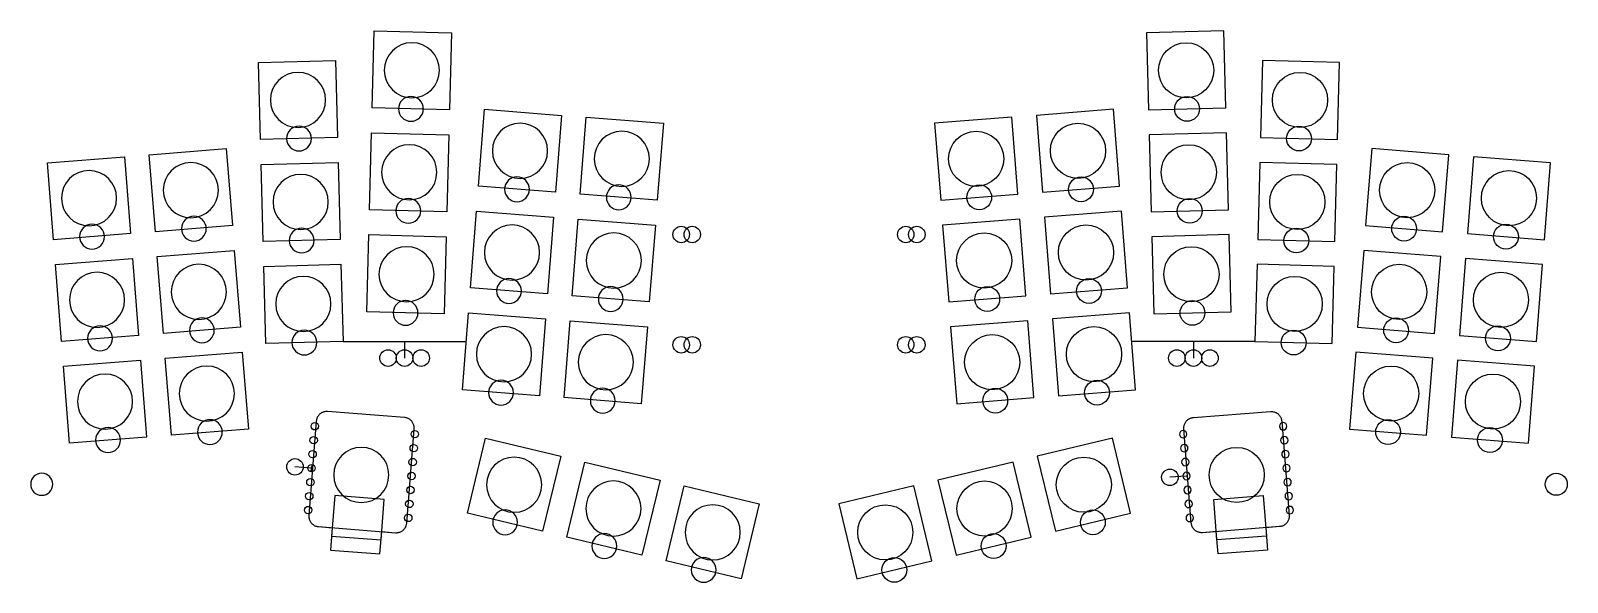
# Model space of a CAD drawing. Header units: millimetres. Extents: x -174 to 104, y -40 to 60.
import ezdxf

# ---------------------------------------------------------------- set-up
doc = ezdxf.new("R2010")
doc.units = ezdxf.units.MM
doc.layers.add('pcb-guides', color=230, linetype='Continuous', true_color=0xff0083)

msp = doc.modelspace()

# ---------------------------------------------------------------- linework, layer by layer
at = {"layer": 'pcb-guides'}
for points in [[(-98.31, 45.76), (-112.31, 46.12), (-111.94, 60.12), (-97.95, 59.75)], [(28.31, 45.76), (42.31, 46.12), (41.94, 60.12), (27.95, 59.75)], [(-118.58, 40.74), (-132.58, 40.38), (-132.94, 54.37), (-118.95, 54.74)], [(48.58, 40.74), (62.58, 40.38), (62.94, 54.37), (48.95, 54.74)], [(-79.11, 30.81), (-93.07, 31.91), (-91.97, 45.87), (-78.01, 44.77)], [(9.11, 30.81), (23.07, 31.91), (21.97, 45.87), (8.01, 44.77)], [(-60.67, 29.36), (-74.62, 30.46), (-73.53, 44.41), (-59.57, 43.32)], [(-9.33, 29.36), (4.62, 30.46), (3.53, 44.41), (-10.43, 43.32)], [(-98.8, 27.26), (-112.79, 27.63), (-112.42, 41.62), (-98.43, 41.26)], [(28.8, 27.26), (42.79, 27.63), (42.42, 41.62), (28.43, 41.26)], [(-156.09, 23.32), (-170.05, 22.22), (-171.15, 36.18), (-157.19, 37.27)], [(-137.65, 24.77), (-151.61, 23.67), (-152.71, 37.63), (-138.75, 38.73)], [(-118.1, 22.25), (-132.09, 21.88), (-132.46, 35.88), (-118.47, 36.24)], [(48.1, 22.25), (62.09, 21.88), (62.46, 35.88), (48.47, 36.24)], [(67.65, 24.77), (81.61, 23.67), (82.71, 37.63), (68.75, 38.73)], [(86.09, 23.32), (100.05, 22.22), (101.15, 36.18), (87.19, 37.27)], [(-80.56, 12.37), (-94.52, 13.47), (-93.42, 27.42), (-79.46, 26.32)], [(-62.12, 10.92), (-76.08, 12.01), (-74.98, 25.97), (-61.02, 24.87)], [(-7.88, 10.92), (6.08, 12.01), (4.98, 25.97), (-8.98, 24.87)], [(10.56, 12.37), (24.52, 13.47), (23.42, 27.42), (9.46, 26.32)], [(-99.28, 8.77), (-113.28, 9.14), (-112.91, 23.13), (-98.91, 22.76)], [(29.28, 8.77), (43.28, 9.14), (42.91, 23.13), (28.91, 22.76)], [(-136.2, 6.33), (-150.16, 5.23), (-151.26, 19.18), (-137.3, 20.28)], [(66.2, 6.33), (80.16, 5.23), (81.26, 19.18), (67.3, 20.28)], [(-154.64, 4.87), (-168.6, 3.78), (-169.7, 17.73), (-155.74, 18.83)], [(-117.61, 3.75), (-131.61, 3.39), (-131.98, 17.38), (-117.98, 17.75)], [(47.61, 3.75), (61.61, 3.39), (61.98, 17.38), (47.98, 17.75)], [(84.64, 4.87), (98.6, 3.78), (99.7, 17.73), (85.74, 18.83)], [(-82.01, -6.08), (-95.97, -4.98), (-94.87, 8.98), (-80.92, 7.88)], [(12.01, -6.08), (25.97, -4.98), (24.87, 8.98), (10.92, 7.88)], [(-63.57, -7.53), (-77.53, -6.43), (-76.43, 7.53), (-62.47, 6.43)], [(-6.43, -7.53), (7.53, -6.43), (6.43, 7.53), (-7.53, 6.43)], [(-153.19, -13.57), (-167.15, -14.67), (-168.25, -0.71), (-154.29, 0.39)], [(-134.75, -12.12), (-148.71, -13.22), (-149.8, 0.74), (-135.85, 1.84)], [(64.75, -12.12), (78.71, -13.22), (79.8, 0.74), (65.85, 1.84)], [(83.19, -13.57), (97.15, -14.67), (98.25, -0.71), (84.29, 0.39)], [(-123.79, -27.77), (-123.8, -27.91), (-123.79, -28.05), (-123.78, -28.18), (-123.76, -28.32), (-123.72, -28.45), (-123.68, -28.58), (-123.63, -28.7), (-123.57, -28.82), (-123.5, -28.94), (-123.43, -29.05), (-123.34, -29.16), (-123.25, -29.26), (-123.15, -29.35), (-123.04, -29.44), (-122.93, -29.52), (-122.82, -29.59), (-122.7, -29.65), (-122.57, -29.71), (-122.44, -29.75), (-122.31, -29.78), (-122.18, -29.81), (-122.04, -29.82), (-108.11, -30.92), (-107.98, -30.93), (-107.84, -30.92), (-107.71, -30.91), (-107.57, -30.89), (-107.44, -30.85), (-107.31, -30.81), (-107.19, -30.76), (-107.06, -30.7), (-106.95, -30.63), (-106.83, -30.55), (-106.73, -30.47), (-106.63, -30.38), (-106.53, -30.28), (-106.45, -30.17), (-106.37, -30.06), (-106.3, -29.95), (-106.24, -29.82), (-106.18, -29.7), (-106.14, -29.57), (-106.11, -29.44), (-106.08, -29.31), (-106.07, -29.17), (-104.72, -12.08), (-104.71, -11.94), (-104.72, -11.81), (-104.73, -11.67), (-104.75, -11.54), (-104.79, -11.41), (-104.83, -11.27), (-104.88, -11.15), (-104.94, -11.03), (-105.01, -10.91), (-105.09, -10.8), (-105.17, -10.69), (-105.26, -10.59), (-105.36, -10.5), (-105.47, -10.41), (-105.58, -10.33), (-105.69, -10.26), (-105.82, -10.2), (-105.94, -10.15), (-106.07, -10.1), (-106.2, -10.07), (-106.33, -10.05), (-106.47, -10.03), (-120.4, -8.93), (-120.53, -8.93), (-120.67, -8.93), (-120.8, -8.94), (-120.94, -8.97), (-121.07, -9), (-121.2, -9.04), (-121.32, -9.09), (-121.45, -9.15), (-121.56, -9.22), (-121.68, -9.3), (-121.78, -9.38), (-121.88, -9.48), (-121.98, -9.58), (-122.06, -9.68), (-122.14, -9.79), (-122.21, -9.91), (-122.27, -10.03), (-122.33, -10.15), (-122.37, -10.28), (-122.4, -10.41), (-122.43, -10.55), (-122.45, -10.68)], [(-122.45, -10.68), (-123.79, -27.77), (-123.8, -27.91), (-123.79, -28.05), (-123.78, -28.18), (-123.76, -28.32), (-123.72, -28.45), (-123.68, -28.58), (-123.63, -28.7), (-123.57, -28.82), (-123.5, -28.94), (-123.43, -29.05), (-123.34, -29.16), (-123.25, -29.26), (-123.15, -29.35), (-123.04, -29.44), (-122.93, -29.52), (-122.82, -29.59), (-122.7, -29.65), (-122.57, -29.71), (-122.44, -29.75), (-122.31, -29.78), (-122.18, -29.81), (-122.04, -29.82), (-119.56, -30.02), (-119.88, -34.06), (-110.91, -34.76), (-110.59, -30.72), (-108.11, -30.92), (-107.98, -30.93), (-107.84, -30.92), (-107.71, -30.91), (-107.57, -30.89), (-107.44, -30.85), (-107.31, -30.81), (-107.19, -30.76), (-107.06, -30.7), (-106.95, -30.63), (-106.83, -30.55), (-106.73, -30.47), (-106.63, -30.38), (-106.53, -30.28), (-106.45, -30.17), (-106.37, -30.06), (-106.3, -29.95), (-106.24, -29.82), (-106.18, -29.7), (-106.14, -29.57), (-106.11, -29.44), (-106.08, -29.31), (-106.07, -29.17), (-104.72, -12.08), (-104.71, -11.94), (-104.72, -11.81), (-104.73, -11.67), (-104.75, -11.54), (-104.79, -11.41), (-104.83, -11.27), (-104.88, -11.15), (-104.94, -11.03), (-105.01, -10.91), (-105.09, -10.8), (-105.17, -10.69), (-105.26, -10.59), (-105.36, -10.5), (-105.47, -10.41), (-105.58, -10.33), (-105.69, -10.26), (-105.82, -10.2), (-105.94, -10.15), (-106.07, -10.1), (-106.2, -10.07), (-106.33, -10.05), (-106.47, -10.03), (-120.4, -8.93), (-120.53, -8.93), (-120.67, -8.93), (-120.8, -8.94), (-120.94, -8.97), (-121.07, -9), (-121.2, -9.04), (-121.32, -9.09), (-121.45, -9.15), (-121.56, -9.22), (-121.68, -9.3), (-121.78, -9.38), (-121.88, -9.48), (-121.98, -9.58), (-122.06, -9.68), (-122.14, -9.79), (-122.21, -9.91), (-122.27, -10.03), (-122.33, -10.15), (-122.37, -10.28), (-122.4, -10.41), (-122.43, -10.55)], [(53.79, -27.77), (53.8, -27.91), (53.79, -28.05), (53.78, -28.18), (53.76, -28.32), (53.72, -28.45), (53.68, -28.58), (53.63, -28.7), (53.57, -28.82), (53.5, -28.94), (53.43, -29.05), (53.34, -29.16), (53.25, -29.26), (53.15, -29.35), (53.04, -29.44), (52.93, -29.52), (52.82, -29.59), (52.7, -29.65), (52.57, -29.71), (52.44, -29.75), (52.31, -29.78), (52.18, -29.81), (52.04, -29.82), (38.11, -30.92), (37.98, -30.93), (37.84, -30.92), (37.71, -30.91), (37.57, -30.89), (37.44, -30.85), (37.31, -30.81), (37.19, -30.76), (37.06, -30.7), (36.95, -30.63), (36.83, -30.55), (36.73, -30.47), (36.63, -30.38), (36.53, -30.28), (36.45, -30.17), (36.37, -30.06), (36.3, -29.95), (36.24, -29.82), (36.18, -29.7), (36.14, -29.57), (36.11, -29.44), (36.08, -29.31), (36.07, -29.17), (34.72, -12.08), (34.71, -11.94), (34.72, -11.81), (34.73, -11.67), (34.75, -11.54), (34.79, -11.41), (34.83, -11.27), (34.88, -11.15), (34.94, -11.03), (35.01, -10.91), (35.09, -10.8), (35.17, -10.69), (35.26, -10.59), (35.36, -10.5), (35.47, -10.41), (35.58, -10.33), (35.69, -10.26), (35.82, -10.2), (35.94, -10.15), (36.07, -10.1), (36.2, -10.07), (36.33, -10.05), (36.47, -10.03), (50.4, -8.93), (50.53, -8.93), (50.67, -8.93), (50.8, -8.94), (50.94, -8.97), (51.07, -9), (51.2, -9.04), (51.32, -9.09), (51.45, -9.15), (51.56, -9.22), (51.68, -9.3), (51.78, -9.38), (51.88, -9.48), (51.98, -9.58), (52.06, -9.68), (52.14, -9.79), (52.21, -9.91), (52.27, -10.03), (52.33, -10.15), (52.37, -10.28), (52.4, -10.41), (52.43, -10.55), (52.45, -10.68)], [(52.45, -10.68), (53.79, -27.77), (53.8, -27.91), (53.79, -28.05), (53.78, -28.18), (53.76, -28.32), (53.72, -28.45), (53.68, -28.58), (53.63, -28.7), (53.57, -28.82), (53.5, -28.94), (53.43, -29.05), (53.34, -29.16), (53.25, -29.26), (53.15, -29.35), (53.04, -29.44), (52.93, -29.52), (52.82, -29.59), (52.7, -29.65), (52.57, -29.71), (52.44, -29.75), (52.31, -29.78), (52.18, -29.81), (52.04, -29.82), (49.56, -30.02), (49.88, -34.06), (40.91, -34.76), (40.59, -30.72), (38.11, -30.92), (37.98, -30.93), (37.84, -30.92), (37.71, -30.91), (37.57, -30.89), (37.44, -30.85), (37.31, -30.81), (37.19, -30.76), (37.06, -30.7), (36.95, -30.63), (36.83, -30.55), (36.73, -30.47), (36.63, -30.38), (36.53, -30.28), (36.45, -30.17), (36.37, -30.06), (36.3, -29.95), (36.24, -29.82), (36.18, -29.7), (36.14, -29.57), (36.11, -29.44), (36.08, -29.31), (36.07, -29.17), (34.72, -12.08), (34.71, -11.94), (34.72, -11.81), (34.73, -11.67), (34.75, -11.54), (34.79, -11.41), (34.83, -11.27), (34.88, -11.15), (34.94, -11.03), (35.01, -10.91), (35.09, -10.8), (35.17, -10.69), (35.26, -10.59), (35.36, -10.5), (35.47, -10.41), (35.58, -10.33), (35.69, -10.26), (35.82, -10.2), (35.94, -10.15), (36.07, -10.1), (36.2, -10.07), (36.33, -10.05), (36.47, -10.03), (50.4, -8.93), (50.53, -8.93), (50.67, -8.93), (50.8, -8.94), (50.94, -8.97), (51.07, -9), (51.2, -9.04), (51.32, -9.09), (51.45, -9.15), (51.56, -9.22), (51.68, -9.3), (51.78, -9.38), (51.88, -9.48), (51.98, -9.58), (52.06, -9.68), (52.14, -9.79), (52.21, -9.91), (52.27, -10.03), (52.33, -10.15), (52.37, -10.28), (52.4, -10.41), (52.43, -10.55)], [(-95.05, -27.39), (-91.78, -13.78), (-78.17, -17.05), (-81.44, -30.66)], [(25.05, -27.39), (21.78, -13.78), (8.17, -17.05), (11.44, -30.66)], [(-77.06, -31.71), (-73.79, -18.1), (-60.18, -21.37), (-63.45, -34.98)], [(7.06, -31.71), (3.79, -18.1), (-9.82, -21.37), (-6.55, -34.98)], [(-110.13, -24.9), (-119.11, -24.19), (-119.68, -31.52), (-110.71, -32.23)], [(-59.07, -36.03), (-55.8, -22.42), (-42.19, -25.68), (-45.46, -39.3)], [(-10.93, -36.03), (-14.2, -22.42), (-27.81, -25.68), (-24.54, -39.3)], [(40.13, -24.9), (49.11, -24.19), (49.68, -31.52), (40.71, -32.23)]]:
    msp.add_lwpolyline(points, close=True, dxfattribs=at)
for points in [[(-117.61, 3.75), (-95.28, 3.75)], [(-106.45, 3.75), (-106.45, 0.75)], [(47.61, 3.75), (25.28, 3.75)], [(36.45, 3.75), (36.45, 0.75)], [(-123.26, -18.54), (-123.37, -19.88), (-123.32, -19.21), (-126.31, -18.98)], [(35.19, -20.64), (32.2, -20.87)]]:
    msp.add_lwpolyline(points, dxfattribs=at)
at = {"layer": 'pcb-guides', "extrusion": (0, 0, -1)}
for centre, radius in [((105.13, 52.94), 5), ((125.76, 47.56), 5), ((105.31, 45.94), 2.25), ((125.58, 40.56), 2.25), ((85.54, 38.34), 5), ((67.1, 36.89), 5), ((105.61, 34.44), 5), ((145.18, 31.2), 5), ((163.62, 29.75), 5), ((125.28, 29.06), 5), ((86.09, 31.36), 2.25), ((67.65, 29.91), 2.25), ((105.79, 27.45), 2.25), ((144.63, 24.22), 2.25), ((163.07, 22.77), 2.25), ((125.1, 22.07), 2.25), ((86.99, 19.89), 5), ((68.55, 18.44), 5), ((106.09, 15.95), 5), ((143.73, 12.75), 5), ((162.17, 11.3), 5), ((124.8, 10.57), 5), ((87.54, 12.92), 2.25), ((106.28, 8.95), 2.25), ((69.1, 11.46), 2.25), ((161.62, 4.32), 2.25), ((143.18, 5.78), 2.25), ((124.61, 3.57), 2.25), ((88.44, 1.45), 5), ((70, 0), 5), ((160.72, -7.14), 5), ((142.28, -5.69), 5), ((88.99, -5.53), 2.25), ((70.55, -6.98), 2.25), ((141.73, -12.67), 2.25), ((160.17, -14.12), 2.25), ((114.3, -20.45), 5), ((114.3, -20.45), 5), ((86.61, -22.22), 5), ((172.18, -22.13), 2), ((68.62, -26.54), 5), ((88.24, -29.03), 2.25), ((50.63, -30.86), 5), ((70.26, -33.34), 2.25), ((52.27, -37.66), 2.25)]:
    msp.add_circle(centre, radius, dxfattribs=at)
at = {"layer": 'pcb-guides'}
for centre, radius in [((35.13, 52.94), 5), ((55.76, 47.56), 5), ((35.31, 45.94), 2.25), ((-2.9, 36.89), 5), ((15.54, 38.34), 5), ((55.58, 40.56), 2.25), ((35.61, 34.44), 5), ((75.18, 31.2), 5), ((16.09, 31.36), 2.25), ((55.28, 29.06), 5), ((93.62, 29.75), 5), ((-2.35, 29.91), 2.25), ((35.79, 27.45), 2.25), ((74.63, 24.22), 2.25), ((-56.34, 23.16), 1.49), ((-54.34, 23.16), 1.49), ((-15.66, 23.16), 1.49), ((-13.66, 23.16), 1.49), ((-1.45, 18.44), 5), ((16.99, 19.89), 5), ((55.1, 22.07), 2.25), ((93.07, 22.77), 2.25), ((36.09, 15.95), 5), ((73.73, 12.75), 5), ((17.54, 12.92), 2.25), ((54.8, 10.57), 5), ((92.17, 11.3), 5), ((-0.9, 11.46), 2.25), ((36.28, 8.95), 2.25), ((18.44, 1.45), 5), ((54.61, 3.57), 2.25), ((73.18, 5.78), 2.25), ((91.62, 4.32), 2.25), ((-56.34, 3.16), 1.49), ((-54.34, 3.16), 1.49), ((-15.66, 3.16), 1.49), ((-13.66, 3.16), 1.49), ((0, 0), 5), ((-109.45, 0.75), 1.5), ((-106.45, 0.75), 1.5), ((-103.45, 0.75), 1.5), ((33.45, 0.75), 1.5), ((36.45, 0.75), 1.5), ((39.45, 0.75), 1.5), ((72.28, -5.69), 5), ((90.72, -7.14), 5), ((0.55, -6.98), 2.25), ((18.99, -5.53), 2.25), ((71.73, -12.67), 2.25), ((90.17, -14.12), 2.25), ((44.3, -20.45), 5), ((44.3, -20.45), 5), ((-126.31, -18.98), 1.5), ((16.61, -22.22), 5), ((32.2, -20.87), 1.5), ((-1.38, -26.54), 5), ((102.18, -22.13), 2), ((-19.37, -30.86), 5), ((18.24, -29.03), 2.25), ((0.26, -33.34), 2.25), ((-17.73, -37.66), 2.25)]:
    msp.add_circle(centre, radius, dxfattribs=at)
at = {"layer": 'pcb-guides', "color": 0, "linetype": 'ByBlock', "lineweight": -2}
for centre in [(-122.72, -11.62), (-122.92, -14.15), (-104.6, -13.04), (-123.12, -16.68), (-104.8, -15.58), (-123.32, -19.21), (-104.99, -18.11), (-123.52, -21.75), (-105.19, -20.64), (-123.72, -24.28), (-105.59, -25.7), (-105.39, -23.17), (-123.92, -26.81), (-105.79, -28.24)]:
    msp.add_circle(centre, 0.673, dxfattribs=at)
at = {"layer": 'pcb-guides', "color": 0, "linetype": 'ByBlock', "lineweight": -2, "extrusion": (0, 0, -1)}
for centre in [(-52.72, -11.62), (-34.6, -13.04), (-52.92, -14.15), (-34.8, -15.58), (-53.12, -16.68), (-34.99, -18.11), (-53.32, -19.21), (-35.19, -20.64), (-53.52, -21.75), (-35.39, -23.17), (-35.59, -25.7), (-53.72, -24.28), (-35.79, -28.24), (-53.92, -26.81)]:
    msp.add_circle(centre, 0.673, dxfattribs=at)

doc.saveas('drawing.dxf')
